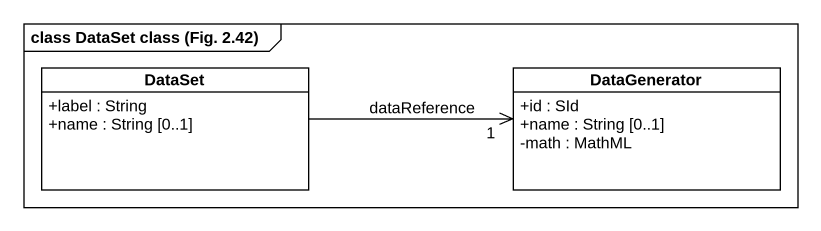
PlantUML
@startuml
mainframe class DataSet class (Fig. 2.42)
hide circle
hide empty members
skinparam classAttributeIconSize 0
class DataSet {
  +label : String
  +name : String [0..1]
}
class DataGenerator {
  +id : SId
  +name : String [0..1]
  -math : MathML
}
DataSet -right-> "1" DataGenerator : dataReference
@enduml
